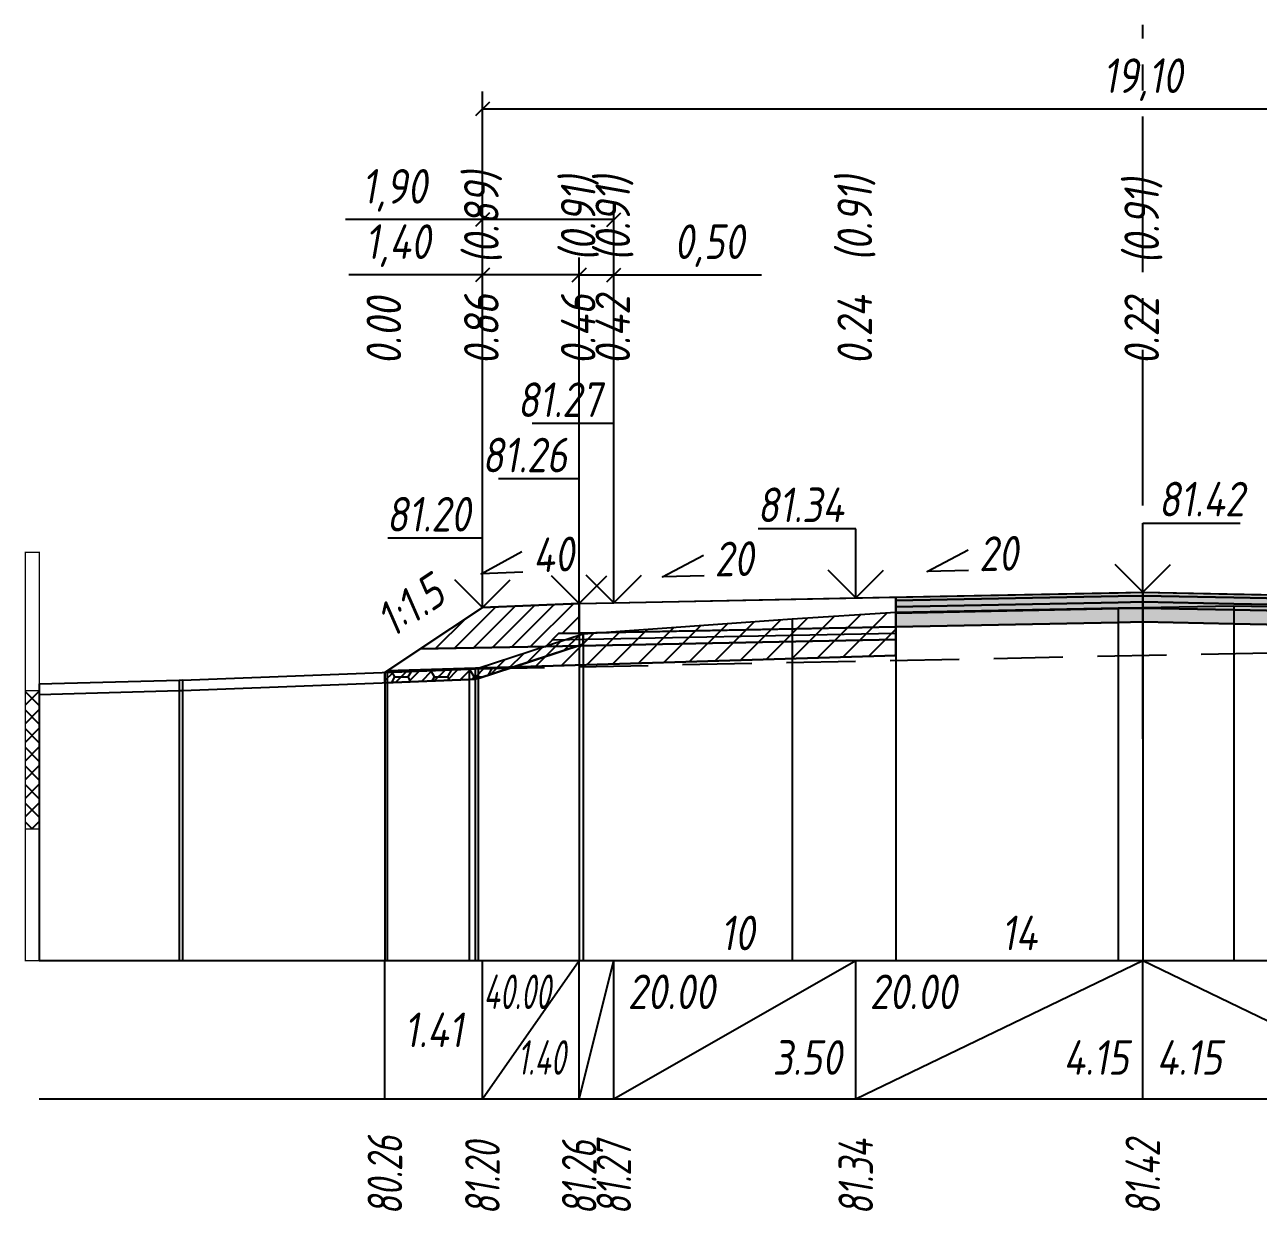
# Model space of a CAD drawing. Extents: x -717 to 1451, y -133302 to 233.
# Drawn here: x 78.9 to 168.2, y -23924.1 to -23838.3 of the extents above; entities that cross this region are included whole.
import ezdxf
from ezdxf.enums import TextEntityAlignment as Align

# ---------------------------------------------------------------- set-up
doc = ezdxf.new("R2010")
doc.units = 0
doc.linetypes.add('осевая2', pattern=[1.125, 0.75, -0.125, 0.125, -0.125])
doc.linetypes.add('штриховая', pattern=[0.75, 0.5, -0.25])
for name, color, linetype in [('Интерполированный поперечник', 2, 'Continuous'), ('Код_514', 1, 'Continuous'), ('Контур_0', 7, 'Continuous'), ('Контур_2521', 7, 'Continuous'), ('Контур_2564', 7, 'Continuous'), ('Контур_2660', 7, 'Continuous'), ('Контур_2665', 7, 'Continuous'), ('Контур_400', 7, 'Continuous'), ('Контур_508', 7, 'Continuous'), ('Контур_512', 7, 'Continuous'), ('Контур_513', 7, 'Continuous'), ('Контур_818', 7, 'Continuous'), ('Красный поперечник', 1, 'Continuous'), ('Линейка абсолютных высот', 7, 'Continuous'), ('Объём_2501', 7, 'Continuous'), ('Объём_2564', 7, 'Continuous'), ('Объём_2650', 7, 'Continuous'), ('Объём_2660', 7, 'Continuous'), ('Объём_2661', 7, 'Continuous'), ('Объём_2665', 7, 'Continuous'), ('Объём_2666', 7, 'Continuous'), ('Объём_2667', 7, 'Continuous'), ('Объём_2668', 7, 'Continuous'), ('Объём_2669', 7, 'Continuous'), ('Объём_2675', 7, 'Continuous'), ('Объём_2753', 7, 'Continuous'), ('Ось', 1, 'осевая2'), ('Откосы', 7, 'Continuous'), ('Отметки покрытия', 7, 'Continuous'), ('Рабочие отметки', 7, 'Continuous'), ('Рабочие отметки доп.', 7, 'Continuous'), ('Слои выравнивания', 7, 'Continuous'), ('Таблица', 7, 'Continuous'), ('Уклоны проезжей части', 7, 'Continuous'), ('Черный поперечник', 3, 'Continuous')]:
    doc.layers.add(name, color=color, linetype=linetype)
for name, color, linetype, true_color in [('Контур_2540', 2, 'Continuous', 0xffff00), ('Контур_2560', 2, 'Continuous', 0xffff00), ('Контур_2561', 7, 'Continuous', 0xff8040), ('Контур_2562', 3, 'Continuous', 0x00ff00), ('Контур_2563', 7, 'Continuous', 0xff8000), ('Контур_2570', 7, 'Continuous', 0x80ff00), ('Контур_2725', 7, 'Continuous', 0x323232), ('Контур_2736', 4, 'Continuous', 0x00ffff), ('Контур_2737', 4, 'Continuous', 0x00ffff), ('Контур_2738', 4, 'Continuous', 0x00ffff), ('Контур_2739', 4, 'Continuous', 0x00ffff), ('Контур_2741', 4, 'Continuous', 0x00ffff), ('Контур_2742', 4, 'Continuous', 0x00ffff), ('Контур_2743', 4, 'Continuous', 0x00ffff), ('Контур_2744', 7, 'Continuous', 0xa4ffff), ('Контур_2745', 7, 'Continuous', 0xa4ffff), ('Контур_2747', 4, 'Continuous', 0x00ffff), ('Контур_2748', 4, 'Continuous', 0x00ffff), ('Контур_2749', 4, 'Continuous', 0x00ffff), ('Контур_2750', 4, 'Continuous', 0x00ffff), ('Контур_2751', 4, 'Continuous', 0x00ffff), ('Контур_2752', 4, 'Continuous', 0x00ffff), ('Контур_2760', 7, 'Continuous', 0x323232), ('Контур_2761', 7, 'Continuous', 0x323232), ('Контур_2762', 7, 'Continuous', 0x323232), ('Контур_2763', 7, 'Continuous', 0x323232), ('Контур_402', 7, 'Continuous', 0xff6464), ('Контур_703', 4, 'Continuous', 0x00ffff), ('Контур_705', 4, 'Continuous', 0x00ffff), ('Контур_707', 4, 'Continuous', 0x00ffff), ('Контур_720', 131, 'Continuous', 0xaaffff), ('Объём_2500', 7, 'Continuous', 0xc0c0c0), ('Объём_2520', 7, 'Continuous', 0x80ffff), ('Объём_2540', 2, 'Continuous', 0xffff00), ('Объём_2560', 2, 'Continuous', 0xffff00), ('Объём_2561', 7, 'Continuous', 0xff8040), ('Объём_2562', 3, 'Continuous', 0x00ff00), ('Объём_2563', 7, 'Continuous', 0xff8000), ('Объём_2570', 7, 'Continuous', 0x80ff00), ('Объём_2600', 7, 'Continuous', 0x808000), ('Объём_2746', 2, 'Continuous', 0xffff00)]:
    doc.layers.add(name, color=color, linetype=linetype, true_color=true_color)
doc.styles.get("Standard").update_dxf_attribs({"font": 'txt', "height": 2.5})
doc.styles.add('М', font='romand.shx', dxfattribs={"width": 0.8, "oblique": 10, "height": 2.5})
doc.dimstyles.new('ISO-25', dxfattribs={"dimtxt": 2.5, "dimasz": 2.5, "dimexe": 1.25, "dimexo": 0.625, "dimtad": 1, "dimtxsty": 'Standard', "dimcen": 2.5, "dimadec": 0, "dimazin": 0, "dimtfac": 1, "dimtmove": 0, "dimatfit": 3, "dimfxl": 1, "dimarcsym": 0})

# ---------------------------------------------------------------- blocks, each defined once
blk = doc.blocks.new('_Oblique')
at = {"color": 0, "linetype": 'ByBlock', "lineweight": -2}
blk.add_line((-0.5, -0.5), (0.5, 0.5), dxfattribs=at)
blk = doc.blocks.new('*D578')
at = {"color": 0, "lineweight": -2, "transparency": 16777216}
for p, q in [((112.052, -23879.897), (112.052, -23855.177)), ((119.052, -23879.617), (119.052, -23855.177)), ((112.052, -23856.427), (102.394, -23856.427)), ((119.052, -23856.427), (112.052, -23856.427))]:
    blk.add_line(p, q, dxfattribs=at)
at = {"layer": 'Defpoints', "color": 0, "transparency": 16777216}
for p in [(119.052, -23856.427), (119.052, -23880.242), (112.052, -23880.522)]:
    blk.add_point(p, dxfattribs=at)
at = {"color": 0, "lineweight": -2, "transparency": 16777216, "rotation": 180}
blk.add_blockref('_Oblique', (112.052, -23856.427), dxfattribs=at)
at = {"color": 0, "lineweight": -2, "transparency": 16777216}
blk.add_blockref('_Oblique', (119.052, -23856.427), dxfattribs=at)
at = {"color": 0, "transparency": 16777216, "insert": (105.934, -23854.314), "char_height": 2.5, "width": 8.75, "attachment_point": 5, "style": 'М'}
blk.add_mtext('1,40', dxfattribs=at)
blk = doc.blocks.new('*D580')
at = {"color": 0, "lineweight": -2, "transparency": 16777216}
for p, q in [((119.052, -23879.617), (119.052, -23855.177)), ((121.552, -23879.567), (121.552, -23855.177)), ((119.052, -23856.427), (121.552, -23856.427)), ((121.552, -23856.427), (132.224, -23856.427))]:
    blk.add_line(p, q, dxfattribs=at)
at = {"layer": 'Defpoints', "color": 0, "transparency": 16777216}
for p in [(121.552, -23856.427), (119.052, -23880.242), (121.552, -23880.192)]:
    blk.add_point(p, dxfattribs=at)
at = {"color": 0, "lineweight": -2, "transparency": 16777216, "rotation": 180}
blk.add_blockref('_Oblique', (119.052, -23856.427), dxfattribs=at)
at = {"color": 0, "lineweight": -2, "transparency": 16777216}
blk.add_blockref('_Oblique', (121.552, -23856.427), dxfattribs=at)
at = {"color": 0, "transparency": 16777216, "insert": (128.463, -23854.314), "char_height": 2.5, "width": 9.16667, "attachment_point": 5, "style": 'М'}
blk.add_mtext('0,50', dxfattribs=at)
blk = doc.blocks.new('*D583')
at = {"color": 0, "lineweight": -2, "transparency": 16777216}
for p, q in [((112.052, -23879.897), (112.052, -23851.177)), ((121.552, -23879.567), (121.552, -23851.177)), ((112.052, -23852.427), (102.155, -23852.427)), ((121.552, -23852.427), (112.052, -23852.427))]:
    blk.add_line(p, q, dxfattribs=at)
at = {"layer": 'Defpoints', "color": 0, "transparency": 16777216}
for p in [(121.552, -23852.427), (121.552, -23880.192), (112.052, -23880.522)]:
    blk.add_point(p, dxfattribs=at)
at = {"color": 0, "lineweight": -2, "transparency": 16777216, "rotation": 180}
blk.add_blockref('_Oblique', (112.052, -23852.427), dxfattribs=at)
at = {"color": 0, "lineweight": -2, "transparency": 16777216}
blk.add_blockref('_Oblique', (121.552, -23852.427), dxfattribs=at)
at = {"color": 0, "transparency": 16777216, "insert": (105.695, -23850.314), "char_height": 2.5, "width": 8.75, "attachment_point": 5, "style": 'М'}
blk.add_mtext('1,90', dxfattribs=at)
blk = doc.blocks.new('*D584')
at = {"color": 0, "lineweight": -2, "transparency": 16777216}
for p, q in [((112.052, -23879.897), (112.052, -23843.177)), ((207.552, -23879.897), (207.552, -23843.177)), ((112.052, -23844.427), (207.552, -23844.427))]:
    blk.add_line(p, q, dxfattribs=at)
at = {"layer": 'Defpoints', "color": 0, "transparency": 16777216}
for p in [(207.552, -23844.427), (112.052, -23880.522), (207.552, -23880.522)]:
    blk.add_point(p, dxfattribs=at)
at = {"color": 0, "lineweight": -2, "transparency": 16777216, "rotation": 180}
blk.add_blockref('_Oblique', (112.052, -23844.427), dxfattribs=at)
at = {"color": 0, "lineweight": -2, "transparency": 16777216}
blk.add_blockref('_Oblique', (207.552, -23844.427), dxfattribs=at)
at = {"color": 0, "transparency": 16777216, "insert": (159.802, -23842.314), "char_height": 2.5, "width": 10.41667, "attachment_point": 5, "style": 'М'}
blk.add_mtext('19,10', dxfattribs=at)

msp = doc.modelspace()

# ---------------------------------------------------------------- hatches: boundary and pattern name
at = {"layer": 'Линейка абсолютных высот'}
h = msp.add_hatch(dxfattribs=at)
h.set_pattern_fill('ANSI37', scale=0.3, style=0)
h.set_pattern_definition([(45.0000013, (0, 0), (-0.67351924, 0.67351921), []), (135.0000003, (0, 0), (-0.67351922, -0.67351923), [])])
h.paths.add_polyline_path([(80, -23896.482), (80, -23886.482), (79, -23886.482), (79, -23896.482)])
at = {"layer": 'Объём_2563'}
h = msp.add_hatch(dxfattribs=at)
h.set_pattern_fill('ANSI31', color=256, scale=0.3)
h.paths.add_polyline_path([(112.052, -23880.46), (119.052, -23880.18), (119.052, -23882.33), (117.552, -23882.36), (116.634, -23883.278), (107.552, -23883.46)])
at = {"layer": 'Объём_2570'}
h = msp.add_hatch(dxfattribs=at)
h.set_pattern_fill('ANSI31', color=256, scale=0.2)
h.paths.add_polyline_path([(111.755, -23885.607), (111.533, -23885.655), (111.094, -23885.681), (105, -23885.911), (105, -23885.161), (111.094, -23884.931), (111.533, -23884.905), (111.755, -23884.857), (119.342, -23882.378), (119.342, -23883.128)])
at = {"layer": 'Объём_2600'}
h = msp.add_hatch(dxfattribs=at)
h.set_pattern_fill('ANSI31', color=6, scale=0.4)
h.paths.add_polyline_path([(134.456, -23881.285), (141.943, -23880.802), (141.943, -23883.951), (114.286, -23884.78), (119.342, -23883.128), (119.342, -23882.378)])
h = msp.add_hatch(dxfattribs=at)
h.set_pattern_fill('HONEY', color=5, scale=0.3)
h.paths.add_polyline_path([(111.094, -23885.681), (105, -23885.911), (105, -23885.161), (105.161, -23885.054), (114.286, -23884.78), (111.755, -23885.607), (111.533, -23885.655)])
at = {"layer": 'Слои выравнивания'}
for color, points in [(2, [(141.943, -23879.722), (158.019, -23879.4), (159.802, -23879.365), (159.802, -23879.615), (158.019, -23879.65), (141.943, -23879.972)]), (2, [(159.802, -23879.365), (166.377, -23879.496), (180.552, -23879.78), (182.86, -23879.826), (191.229, -23879.993), (191.229, -23880.243), (182.86, -23880.076), (180.552, -23880.03), (166.377, -23879.746), (159.802, -23879.615)]), (3, [(141.943, -23879.972), (158.019, -23879.65), (159.802, -23879.615), (159.802, -23880.065), (158.019, -23880.1), (141.943, -23880.422)]), (4, [(141.943, -23880.422), (158.019, -23880.1), (159.802, -23880.065), (159.802, -23880.515), (158.019, -23880.55), (141.943, -23880.872)]), (3, [(159.802, -23879.615), (166.377, -23879.746), (180.552, -23880.03), (182.86, -23880.076), (191.229, -23880.243), (191.229, -23880.693), (182.86, -23880.526), (180.552, -23880.48), (166.377, -23880.196), (159.802, -23880.065)]), (4, [(159.802, -23880.065), (166.377, -23880.196), (180.552, -23880.48), (182.86, -23880.526), (191.229, -23880.693), (191.229, -23881.143), (182.86, -23880.976), (180.552, -23880.93), (166.377, -23880.646), (159.802, -23880.515)]), (5, [(141.943, -23880.872), (158.019, -23880.55), (159.802, -23880.515), (159.802, -23881.515), (158.019, -23881.55), (141.943, -23881.872)]), (5, [(159.802, -23880.515), (166.377, -23880.646), (180.552, -23880.93), (182.86, -23880.976), (191.229, -23881.143), (191.229, -23882.143), (182.86, -23881.976), (180.552, -23881.93), (166.377, -23881.646), (159.802, -23881.515)])]:
    msp.add_hatch(color=color, dxfattribs=at).paths.add_polyline_path(points)

# ---------------------------------------------------------------- linework, layer by layer
at = {"layer": 'Интерполированный поперечник', "linetype": 'штриховая', "ltscale": 10, "flags": 128}
msp.add_lwpolyline([(111.533, -23884.905), (224.292, -23882.629)], dxfattribs=at)
at = {"layer": 'Код_514'}
for p, q in [((105, -23916), (105, -23906)), ((112.052, -23916), (112.052, -23906)), ((112.052, -23916), (119.052, -23906)), ((119.052, -23916), (119.052, -23906)), ((119.052, -23916), (121.552, -23906)), ((121.552, -23916), (121.552, -23906)), ((121.552, -23916), (139.052, -23906)), ((139.052, -23916), (139.052, -23906)), ((139.052, -23916), (159.802, -23906)), ((159.802, -23916), (159.802, -23906)), ((159.802, -23906), (180.552, -23916))]:
    msp.add_line(p, q, dxfattribs=at)
at = {"layer": 'Контур_0', "flags": 128}
for points in [[(112.052, -23880.46), (105, -23885.161), (105, -23885.161), (105, -23885.161), (105, -23885.161), (105, -23885.161), (105, -23885.161), (105, -23885.161), (105, -23885.161), (105, -23885.161), (105, -23885.161), (105, -23885.161), (105, -23885.161), (105, -23885.161), (105, -23885.161), (105, -23885.161)], [(112.052, -23880.46), (105, -23885.161), (105, -23885.161), (105, -23885.161), (105, -23885.161), (105, -23885.161), (105, -23885.161), (105, -23885.161), (105, -23885.161), (105, -23885.161), (105, -23885.161), (105, -23885.161), (105, -23885.161), (105, -23885.161), (105, -23885.161), (105, -23885.161), (105, -23885.161), (105, -23885.161), (105, -23885.161), (105, -23885.161), (105, -23885.161), (105, -23885.161), (105, -23885.161), (105, -23885.161), (105, -23885.161), (105, -23885.161), (105, -23885.161), (105, -23885.161), (105, -23885.161), (105, -23885.161)], [(119.052, -23880.18), (141.943, -23879.722), (141.943, -23881.872), (119.052, -23882.33), (119.052, -23880.18), (119.052, -23880.18)], [(117.552, -23882.36), (141.943, -23881.872), (141.943, -23882.772), (116.634, -23883.278), (117.552, -23882.36), (117.552, -23882.36)], [(107.552, -23883.46), (116.634, -23883.278), (117.552, -23882.36), (119.052, -23882.33)]]:
    msp.add_lwpolyline(points, dxfattribs=at)
at = {"layer": 'Контур_2521', "color": 250, "flags": 128}
msp.add_lwpolyline([(117.093, -23882.819), (141.943, -23882.322)], dxfattribs=at)
at = {"layer": 'Контур_2540', "flags": 128}
msp.add_lwpolyline([(116.634, -23883.278), (141.943, -23882.772), (141.943, -23883.951), (105.161, -23885.054), (107.552, -23883.46), (116.634, -23883.278), (116.634, -23883.278)], dxfattribs=at)
at = {"layer": 'Контур_2560', "flags": 128}
msp.add_lwpolyline([(112.052, -23880.46), (112.052, -23880.46), (112.052, -23880.46), (119.052, -23880.18)], dxfattribs=at)
at = {"layer": 'Контур_2561', "flags": 128}
msp.add_lwpolyline([(119.052, -23880.18), (119.052, -23880.18), (112.052, -23880.46), (112.052, -23880.46), (119.052, -23880.18)], dxfattribs=at)
at = {"layer": 'Контур_2562', "flags": 128}
msp.add_lwpolyline([(112.052, -23880.46), (112.052, -23880.46), (112.052, -23880.46), (112.052, -23880.46), (112.052, -23880.46)], dxfattribs=at)
at = {"layer": 'Контур_2563', "flags": 128}
msp.add_lwpolyline([(112.052, -23880.46), (119.052, -23880.18), (119.052, -23882.33), (117.552, -23882.36), (116.634, -23883.278), (107.552, -23883.46), (112.052, -23880.46), (112.052, -23880.46)], dxfattribs=at)
at = {"layer": 'Контур_2564', "flags": 128}
msp.add_lwpolyline([(112.052, -23880.46), (119.052, -23880.18)], dxfattribs=at)
at = {"layer": 'Контур_2570', "flags": 128}
msp.add_lwpolyline([(80, -23886.75), (90.121, -23886.468), (90.361, -23886.461), (90.373, -23886.463), (111.094, -23885.681), (111.533, -23885.655), (111.533, -23885.655), (111.755, -23885.607), (119.342, -23883.128), (119.342, -23882.378), (134.456, -23881.285), (141.943, -23880.802), (158.019, -23880.496), (159.802, -23880.465), (166.377, -23880.35), (182.86, -23880.653)], dxfattribs=at)
at = {"layer": 'Контур_2660', "flags": 128}
msp.add_lwpolyline([(105.161, -23885.054), (141.943, -23883.951)], dxfattribs=at)
at = {"layer": 'Контур_2665', "flags": 128}
msp.add_lwpolyline([(112.052, -23880.46), (112.052, -23880.46)], dxfattribs=at)
at = {"layer": 'Контур_2725', "flags": 128}
msp.add_lwpolyline([(141.943, -23881.872), (158.019, -23881.55), (159.802, -23881.515), (166.377, -23881.646), (180.552, -23881.93), (182.86, -23881.976), (191.229, -23882.143)], dxfattribs=at)
at = {"layer": 'Контур_2736', "flags": 128}
msp.add_lwpolyline([(112.052, -23880.46), (105, -23885.161)], dxfattribs=at)
at = {"layer": 'Контур_2737', "flags": 128}
msp.add_lwpolyline([(105, -23885.161), (105, -23885.161)], dxfattribs=at)
at = {"layer": 'Контур_2738', "flags": 128}
msp.add_lwpolyline([(105, -23885.161), (105, -23885.161)], dxfattribs=at)
at = {"layer": 'Контур_2739', "flags": 128}
msp.add_lwpolyline([(105, -23885.161), (105, -23885.161)], dxfattribs=at)
at = {"layer": 'Контур_2741', "flags": 128}
msp.add_lwpolyline([(105, -23885.161), (105, -23885.161)], dxfattribs=at)
at = {"layer": 'Контур_2742', "flags": 128}
msp.add_lwpolyline([(105, -23885.161), (105, -23885.161)], dxfattribs=at)
at = {"layer": 'Контур_2743', "flags": 128}
msp.add_lwpolyline([(105, -23885.161), (105, -23885.161)], dxfattribs=at)
at = {"layer": 'Контур_2744', "flags": 128}
msp.add_lwpolyline([(105, -23885.161), (105, -23885.161)], dxfattribs=at)
msp.add_lwpolyline([(105, -23885.161), (105, -23885.161)], dxfattribs=at)
msp.add_lwpolyline([(105, -23885.161), (105, -23885.161)], dxfattribs=at)
msp.add_lwpolyline([(105, -23885.161), (105, -23885.161)], dxfattribs=at)
msp.add_lwpolyline([(105, -23885.161), (105, -23885.161)], dxfattribs=at)
msp.add_lwpolyline([(105, -23885.161), (105, -23885.161)], dxfattribs=at)
at = {"layer": 'Контур_2745', "flags": 128}
msp.add_lwpolyline([(105, -23885.161), (105, -23885.161)], dxfattribs=at)
msp.add_lwpolyline([(105, -23885.161), (105, -23885.161)], dxfattribs=at)
msp.add_lwpolyline([(105, -23885.161), (105, -23885.161)], dxfattribs=at)
msp.add_lwpolyline([(105, -23885.161), (105, -23885.161)], dxfattribs=at)
msp.add_lwpolyline([(105, -23885.161), (105, -23885.161)], dxfattribs=at)
msp.add_lwpolyline([(105, -23885.161), (105, -23885.161)], dxfattribs=at)
at = {"layer": 'Контур_2747', "flags": 128}
msp.add_lwpolyline([(105, -23885.161), (105, -23885.161)], dxfattribs=at)
at = {"layer": 'Контур_2748', "flags": 128}
msp.add_lwpolyline([(105, -23885.161), (105, -23885.161)], dxfattribs=at)
at = {"layer": 'Контур_2749', "flags": 128}
msp.add_lwpolyline([(105, -23885.161), (105, -23885.161)], dxfattribs=at)
at = {"layer": 'Контур_2750', "flags": 128}
msp.add_lwpolyline([(105, -23885.161), (105, -23885.161)], dxfattribs=at)
at = {"layer": 'Контур_2751', "flags": 128}
msp.add_lwpolyline([(105, -23885.161), (105, -23885.161)], dxfattribs=at)
at = {"layer": 'Контур_2752', "flags": 128}
msp.add_lwpolyline([(105, -23885.161), (105, -23885.161)], dxfattribs=at)
at = {"layer": 'Контур_2760', "flags": 128}
msp.add_lwpolyline([(141.943, -23879.722), (158.019, -23879.4), (159.802, -23879.365), (166.377, -23879.496), (180.552, -23879.78), (182.86, -23879.826), (191.229, -23879.993)], dxfattribs=at)
at = {"layer": 'Контур_2761', "flags": 128}
msp.add_lwpolyline([(141.943, -23879.972), (158.019, -23879.65), (159.802, -23879.615), (166.377, -23879.746), (180.552, -23880.03), (182.86, -23880.076), (191.229, -23880.243)], dxfattribs=at)
at = {"layer": 'Контур_2762', "flags": 128}
msp.add_lwpolyline([(141.943, -23880.422), (158.019, -23880.1), (159.802, -23880.065), (166.377, -23880.196), (180.552, -23880.48), (182.86, -23880.526), (191.229, -23880.693)], dxfattribs=at)
at = {"layer": 'Контур_2763', "flags": 128}
msp.add_lwpolyline([(141.943, -23880.872), (158.019, -23880.55), (159.802, -23880.515), (166.377, -23880.646), (180.552, -23880.93), (182.86, -23880.976), (191.229, -23881.143)], dxfattribs=at)
at = {"layer": 'Контур_400', "flags": 128}
for points in [[(119.052, -23880.18), (121.552, -23880.13), (121.552, -23880.13), (121.552, -23880.13), (121.552, -23880.13), (121.552, -23880.13), (121.552, -23880.13), (139.052, -23879.78), (159.802, -23879.365)], [(159.802, -23879.365), (180.552, -23879.78), (198.052, -23880.13), (198.052, -23880.13), (198.052, -23880.13), (198.052, -23880.13), (198.052, -23880.13), (198.052, -23880.13), (200.552, -23880.18)]]:
    msp.add_lwpolyline(points, dxfattribs=at)
at = {"layer": 'Контур_402', "flags": 128}
msp.add_lwpolyline([(105.161, -23885.054), (141.943, -23883.951), (141.943, -23881.872), (159.802, -23881.515), (191.229, -23882.143), (191.229, -23884.358), (214.444, -23885.054)], dxfattribs=at)
at = {"layer": 'Контур_508', "flags": 128}
msp.add_lwpolyline([(105, -23885.161), (105.161, -23885.054), (141.943, -23883.951), (141.943, -23881.872), (159.802, -23881.515), (191.229, -23882.143), (191.229, -23884.358), (214.444, -23885.054), (214.444, -23885.015), (216.385, -23885.015), (219.828, -23882.719)], dxfattribs=at)
at = {"layer": 'Контур_512', "flags": 128}
msp.add_lwpolyline([(105, -23885.161), (105.161, -23885.054), (141.943, -23883.951)], dxfattribs=at)
at = {"layer": 'Контур_513', "flags": 128}
msp.add_lwpolyline([(105, -23885.161), (105.161, -23885.054), (141.943, -23883.951), (141.943, -23881.872), (159.802, -23881.515), (191.229, -23882.143), (191.229, -23884.358), (214.444, -23885.054), (214.444, -23885.015), (216.385, -23885.015), (219.828, -23882.719)], dxfattribs=at)
at = {"layer": 'Контур_703', "flags": 128}
for points in [[(112.052, -23880.46), (105, -23885.161)], [(105, -23885.161), (105, -23885.161)]]:
    msp.add_lwpolyline(points, dxfattribs=at)
at = {"layer": 'Контур_705', "flags": 128}
msp.add_lwpolyline([(105, -23885.161), (105, -23885.161)], dxfattribs=at)
at = {"layer": 'Контур_707', "flags": 128}
msp.add_lwpolyline([(105, -23885.161), (105, -23885.161)], dxfattribs=at)
at = {"layer": 'Контур_720', "flags": 128}
msp.add_lwpolyline([(105, -23885.161), (105, -23885.161)], dxfattribs=at)
at = {"layer": 'Контур_818', "flags": 128}
msp.add_lwpolyline([(105, -23885.911), (111.094, -23885.681), (111.533, -23885.655), (111.533, -23885.655), (111.755, -23885.607), (119.342, -23883.128), (119.342, -23882.378), (134.456, -23881.285), (141.943, -23880.802), (158.019, -23880.496), (159.802, -23880.465), (166.377, -23880.35), (182.86, -23880.653), (191.229, -23880.84), (206.621, -23881.627), (213.719, -23881.924), (213.719, -23882.674), (219.828, -23883.022)], dxfattribs=at)
at = {"layer": 'Красный поперечник'}
for p, q in [((139.052, -23879.78), (159.802, -23879.365)), ((159.802, -23879.365), (180.552, -23879.78)), ((105, -23885.161), (112.052, -23880.46)), ((112.052, -23880.46), (119.052, -23880.18)), ((119.052, -23880.18), (121.552, -23880.13)), ((121.552, -23880.13), (139.052, -23879.78)), ((141.943, -23883.951), (141.943, -23906)), ((105, -23885.161), (105, -23906)), ((105.161, -23885.054), (105.161, -23906))]:
    msp.add_line(p, q, dxfattribs=at)
at = {"layer": 'Линейка абсолютных высот', "color": 7, "const_width": 0.1, "flags": 128}
for points in [[(80, -23886.482), (80, -23876.482), (79, -23876.482), (79, -23886.482), (80, -23886.482)], [(80, -23896.482), (80, -23886.482), (79, -23886.482), (79, -23896.482), (80, -23896.482)], [(80, -23906), (80, -23896.482), (79, -23896.482), (79, -23906), (80, -23906)]]:
    msp.add_lwpolyline(points, dxfattribs=at)
at = {"layer": 'Объём_2500', "flags": 128}
msp.add_lwpolyline([(119.052, -23880.18), (141.943, -23879.722), (141.943, -23881.872), (119.052, -23882.33), (119.052, -23880.18), (119.052, -23880.18)], dxfattribs=at)
at = {"layer": 'Объём_2501', "flags": 128}
for points in [[(119.052, -23880.18), (121.552, -23880.13), (121.552, -23880.13), (121.552, -23880.13), (121.552, -23880.13), (121.552, -23880.13), (121.552, -23880.13), (139.052, -23879.78), (159.802, -23879.365)], [(159.802, -23879.365), (180.552, -23879.78), (198.052, -23880.13), (198.052, -23880.13), (198.052, -23880.13), (198.052, -23880.13), (198.052, -23880.13), (198.052, -23880.13), (200.552, -23880.18)]]:
    msp.add_lwpolyline(points, dxfattribs=at)
at = {"layer": 'Объём_2520', "color": 250, "flags": 128}
msp.add_lwpolyline([(117.552, -23882.36), (141.943, -23881.872), (141.943, -23882.772), (116.634, -23883.278), (117.552, -23882.36), (117.552, -23882.36)], dxfattribs=at)
at = {"layer": 'Объём_2540', "flags": 128}
msp.add_lwpolyline([(116.634, -23883.278), (141.943, -23882.772), (141.943, -23883.951), (105.161, -23885.054), (107.552, -23883.46), (116.634, -23883.278), (116.634, -23883.278)], dxfattribs=at)
at = {"layer": 'Объём_2560', "flags": 128}
msp.add_lwpolyline([(112.052, -23880.46), (112.052, -23880.46), (112.052, -23880.46), (119.052, -23880.18)], dxfattribs=at)
at = {"layer": 'Объём_2561', "flags": 128}
msp.add_lwpolyline([(119.052, -23880.18), (119.052, -23880.18), (112.052, -23880.46), (112.052, -23880.46), (119.052, -23880.18)], dxfattribs=at)
at = {"layer": 'Объём_2562', "flags": 128}
msp.add_lwpolyline([(112.052, -23880.46), (112.052, -23880.46), (112.052, -23880.46), (112.052, -23880.46), (112.052, -23880.46)], dxfattribs=at)
at = {"layer": 'Объём_2563', "color": 250, "flags": 128}
msp.add_lwpolyline([(112.052, -23880.46), (119.052, -23880.18), (119.052, -23882.33), (117.552, -23882.36), (116.634, -23883.278), (107.552, -23883.46), (112.052, -23880.46), (112.052, -23880.46)], dxfattribs=at)
at = {"layer": 'Объём_2564', "flags": 128}
msp.add_lwpolyline([(112.052, -23880.46), (119.052, -23880.18)], dxfattribs=at)
at = {"layer": 'Объём_2570', "flags": 128}
msp.add_lwpolyline([(111.755, -23885.607), (111.533, -23885.655), (111.094, -23885.681), (105, -23885.911), (105, -23885.161), (111.094, -23884.931), (111.533, -23884.905), (111.755, -23884.857), (119.342, -23882.378), (119.342, -23883.128), (111.755, -23885.607), (111.755, -23885.607)], dxfattribs=at)
at = {"layer": 'Объём_2600', "color": 5, "flags": 128}
msp.add_lwpolyline([(111.094, -23885.681), (105, -23885.911), (105, -23885.161), (105.161, -23885.054), (114.286, -23884.78), (111.755, -23885.607), (111.533, -23885.655), (111.094, -23885.681), (111.094, -23885.681)], dxfattribs=at)
at = {"layer": 'Объём_2650', "color": 6, "flags": 128}
msp.add_lwpolyline([(134.456, -23881.285), (141.943, -23880.802), (141.943, -23883.951), (114.286, -23884.78), (119.342, -23883.128), (119.342, -23882.378), (134.456, -23881.285), (134.456, -23881.285)], dxfattribs=at)
at = {"layer": 'Объём_2660', "flags": 128}
msp.add_lwpolyline([(105.161, -23885.054), (141.943, -23883.951)], dxfattribs=at)
at = {"layer": 'Объём_2661', "flags": 128}
msp.add_lwpolyline([(112.052, -23880.46), (105, -23885.161)], dxfattribs=at)
at = {"layer": 'Объём_2665', "flags": 128}
msp.add_lwpolyline([(112.052, -23880.46), (112.052, -23880.46)], dxfattribs=at)
at = {"layer": 'Объём_2666', "flags": 128}
msp.add_lwpolyline([(112.052, -23880.46), (105, -23885.161)], dxfattribs=at)
at = {"layer": 'Объём_2667', "flags": 128}
msp.add_lwpolyline([(105, -23885.161), (105, -23885.161)], dxfattribs=at)
msp.add_lwpolyline([(105, -23885.161), (105, -23885.161)], dxfattribs=at)
at = {"layer": 'Объём_2668', "flags": 128}
msp.add_lwpolyline([(105, -23885.161), (105, -23885.161)], dxfattribs=at)
msp.add_lwpolyline([(105, -23885.161), (105, -23885.161)], dxfattribs=at)
at = {"layer": 'Объём_2669', "flags": 128}
msp.add_lwpolyline([(105, -23885.161), (105, -23885.161)], dxfattribs=at)
msp.add_lwpolyline([(105, -23885.161), (105, -23885.161)], dxfattribs=at)
at = {"layer": 'Объём_2675', "flags": 128}
msp.add_lwpolyline([(105, -23885.161), (105, -23885.161)], dxfattribs=at)
msp.add_lwpolyline([(105, -23885.161), (105, -23885.161)], dxfattribs=at)
msp.add_lwpolyline([(105, -23885.161), (105, -23885.161)], dxfattribs=at)
msp.add_lwpolyline([(105, -23885.161), (105, -23885.161)], dxfattribs=at)
msp.add_lwpolyline([(105, -23885.161), (105, -23885.161)], dxfattribs=at)
msp.add_lwpolyline([(105, -23885.161), (105, -23885.161)], dxfattribs=at)
msp.add_lwpolyline([(105, -23885.161), (105, -23885.161)], dxfattribs=at)
msp.add_lwpolyline([(105, -23885.161), (105, -23885.161)], dxfattribs=at)
msp.add_lwpolyline([(105, -23885.161), (105, -23885.161)], dxfattribs=at)
msp.add_lwpolyline([(105, -23885.161), (105, -23885.161)], dxfattribs=at)
msp.add_lwpolyline([(105, -23885.161), (105, -23885.161)], dxfattribs=at)
msp.add_lwpolyline([(105, -23885.161), (105, -23885.161)], dxfattribs=at)
at = {"layer": 'Объём_2746', "flags": 128}
msp.add_lwpolyline([(134.456, -23881.285), (141.943, -23880.802), (141.943, -23883.951), (114.286, -23884.78), (119.342, -23883.128), (119.342, -23882.378), (134.456, -23881.285), (134.456, -23881.285)], dxfattribs=at)
at = {"layer": 'Объём_2753', "flags": 128}
msp.add_lwpolyline([(141.943, -23879.722), (141.943, -23879.722)], dxfattribs=at)
at = {"layer": 'Ось', "ltscale": 15}
msp.add_line((159.802, -23889.971), (159.802, -23838.336), dxfattribs=at)
at = {"layer": 'Откосы', "color": 1, "flags": 128}
for points in [[(114.966, -23877.925), (111.968, -23878.045), (114.906, -23876.426)], [(128.076, -23878.188), (125.077, -23878.248), (128.046, -23876.688)], [(147.201, -23877.805), (144.202, -23877.865), (147.171, -23876.306)]]:
    msp.add_lwpolyline(points, dxfattribs=at)
at = {"layer": 'Отметки покрытия', "color": 1}
for p, q in [((121.552, -23867.18), (115.652, -23867.18)), ((121.552, -23880.13), (121.552, -23867.18)), ((119.052, -23871.18), (113.202, -23871.18)), ((119.052, -23880.18), (119.052, -23871.18)), ((139.052, -23874.78), (132.002, -23874.78)), ((139.052, -23879.78), (139.052, -23874.78)), ((159.802, -23879.365), (159.802, -23874.365)), ((159.802, -23874.365), (166.852, -23874.365)), ((112.052, -23875.46), (105.202, -23875.46)), ((112.052, -23880.46), (112.052, -23875.46)), ((139.052, -23879.78), (137.052, -23877.78)), ((139.052, -23879.78), (141.052, -23877.78)), ((159.802, -23879.365), (157.802, -23877.365)), ((159.802, -23879.365), (161.802, -23877.365)), ((112.052, -23880.46), (110.052, -23878.46)), ((112.052, -23880.46), (114.052, -23878.46)), ((119.052, -23880.18), (117.052, -23878.18)), ((119.052, -23880.18), (121.052, -23878.18)), ((121.552, -23880.13), (119.552, -23878.13)), ((121.552, -23880.13), (123.552, -23878.13))]:
    msp.add_line(p, q, dxfattribs=at)
at = {"layer": 'Слои выравнивания'}
for p, q in [((159.802, -23879.365), (159.802, -23906)), ((119.052, -23880.18), (119.052, -23906)), ((141.943, -23879.722), (141.943, -23906))]:
    msp.add_line(p, q, dxfattribs=at)
at = {"layer": 'Слои выравнивания', "color": 2, "flags": 128}
for points in [[(141.943, -23879.722), (158.019, -23879.4), (159.802, -23879.365), (159.802, -23879.615), (158.019, -23879.65), (141.943, -23879.972)], [(159.802, -23879.365), (166.377, -23879.496), (180.552, -23879.78), (182.86, -23879.826), (191.229, -23879.993), (191.229, -23880.243), (182.86, -23880.076), (180.552, -23880.03), (166.377, -23879.746), (159.802, -23879.615)]]:
    msp.add_lwpolyline(points, close=True, dxfattribs=at)
at = {"layer": 'Слои выравнивания', "color": 3, "flags": 128}
for points in [[(141.943, -23879.972), (158.019, -23879.65), (159.802, -23879.615), (159.802, -23880.065), (158.019, -23880.1), (141.943, -23880.422)], [(159.802, -23879.615), (166.377, -23879.746), (180.552, -23880.03), (182.86, -23880.076), (191.229, -23880.243), (191.229, -23880.693), (182.86, -23880.526), (180.552, -23880.48), (166.377, -23880.196), (159.802, -23880.065)]]:
    msp.add_lwpolyline(points, close=True, dxfattribs=at)
at = {"layer": 'Слои выравнивания', "color": 4, "flags": 128}
for points in [[(141.943, -23880.422), (158.019, -23880.1), (159.802, -23880.065), (159.802, -23880.515), (158.019, -23880.55), (141.943, -23880.872)], [(159.802, -23880.065), (166.377, -23880.196), (180.552, -23880.48), (182.86, -23880.526), (191.229, -23880.693), (191.229, -23881.143), (182.86, -23880.976), (180.552, -23880.93), (166.377, -23880.646), (159.802, -23880.515)]]:
    msp.add_lwpolyline(points, close=True, dxfattribs=at)
at = {"layer": 'Слои выравнивания', "color": 5, "flags": 128}
for points in [[(141.943, -23880.872), (158.019, -23880.55), (159.802, -23880.515), (159.802, -23881.515), (158.019, -23881.55), (141.943, -23881.872)], [(159.802, -23880.515), (166.377, -23880.646), (180.552, -23880.93), (182.86, -23880.976), (191.229, -23881.143), (191.229, -23882.143), (182.86, -23881.976), (180.552, -23881.93), (166.377, -23881.646), (159.802, -23881.515)]]:
    msp.add_lwpolyline(points, close=True, dxfattribs=at)
at = {"layer": 'Таблица'}
for p, q in [((80, -23906), (244.828, -23906)), ((80, -23916), (244.828, -23916))]:
    msp.add_line(p, q, dxfattribs=at)
at = {"layer": 'Черный поперечник', "color": 7}
for p, q in [((159.802, -23880.465), (159.802, -23906)), ((166.377, -23880.35), (166.377, -23906)), ((134.456, -23881.285), (134.456, -23906)), ((141.943, -23880.802), (141.943, -23906)), ((158.019, -23880.496), (158.019, -23906)), ((119.342, -23882.378), (119.342, -23906)), ((111.094, -23884.931), (111.094, -23906)), ((111.533, -23884.905), (111.533, -23906)), ((111.755, -23884.857), (111.755, -23906)), ((90.121, -23885.718), (90.121, -23906)), ((90.361, -23885.711), (90.361, -23906)), ((90.373, -23885.713), (90.373, -23906)), ((80, -23886), (80, -23906))]:
    msp.add_line(p, q, dxfattribs=at)
at = {"layer": 'Черный поперечник', "flags": 128}
msp.add_lwpolyline([(80, -23886), (90.121, -23885.718), (90.361, -23885.711), (90.373, -23885.713), (111.094, -23884.931), (111.533, -23884.905), (111.755, -23884.857), (119.342, -23882.378), (134.456, -23881.285), (141.943, -23880.802), (158.019, -23880.496), (159.802, -23880.465), (166.377, -23880.35), (182.86, -23880.653), (191.229, -23880.84), (206.621, -23881.627), (213.719, -23881.924), (219.842, -23882.273), (224.292, -23882.629), (238.436, -23880.406), (242.402, -23879.784), (244.828, -23879.7)], dxfattribs=at)

# ---------------------------------------------------------------- texts
at = {"layer": 'Код_514', "style": 'М', "oblique": 10}
for s, width, p in [('40.00', 0.6, (112.124, -23907)), ('20.00', 0.8, (122.552, -23907)), ('20.00', 0.8, (140.052, -23907))]:
    msp.add_text(s, height=2.5, dxfattribs=dict(at, width=width)).set_placement(p, align=Align.TOP_LEFT)
at = {"layer": 'Код_514', "style": 'М', "oblique": 10, "width": 0.8}
msp.add_text('1.41', height=2.5, dxfattribs=at).set_placement((108.526, -23911), align=Align.MIDDLE_CENTER)
at = {"layer": 'Код_514', "style": 'М', "oblique": 10}
for s, width, p in [('1.40', 0.6, (118.052, -23915)), ('3.50', 0.8, (138.052, -23915)), ('4.15', 0.8, (158.802, -23915))]:
    msp.add_text(s, height=2.5, dxfattribs=dict(at, width=width)).set_placement(p, align=Align.BOTTOM_RIGHT)
at = {"layer": 'Код_514', "style": 'М', "oblique": 10, "width": 0.8}
msp.add_text('4.15', height=2.5, dxfattribs=at).set_placement((160.802, -23915), align=Align.BOTTOM_LEFT)
at = {"layer": 'Код_514', "style": 'М', "oblique": 10, "width": 0.7}
for s, p in [('80.26', (105, -23924.382)), ('81.27', (121.552, -23924.382)), ('81.34', (139.052, -23924.382)), ('81.42', (159.802, -23924.382)), ('81.20', (112.052, -23924.382)), ('81.26', (119.052, -23924.382))]:
    msp.add_text(s, height=2.5, rotation=90, dxfattribs=at).set_placement(p, align=Align.MIDDLE_LEFT)
at = {"layer": 'Отметки покрытия', "color": 1, "style": 'М', "oblique": 10, "width": 0.8}
for s, p in [('81.27', (120.693, -23867.448)), ('81.26', (118.193, -23871.448)), ('81.34', (138.193, -23875.048)), ('81.20', (111.193, -23875.728))]:
    msp.add_text(s, height=2.5, dxfattribs=at).set_placement(p, align=Align.BOTTOM_RIGHT)
msp.add_text('81.42', height=2.5, dxfattribs=at).set_placement((160.943, -23874.633), align=Align.BOTTOM_LEFT)
at = {"layer": 'Рабочие отметки', "color": 1, "style": 'М', "oblique": 10, "width": 0.8}
for s, p in [('0.00', (104.922, -23862.93)), ('0.86', (111.974, -23862.93)), ('0.46', (118.974, -23862.93)), ('0.42', (121.474, -23862.93)), ('0.24', (138.974, -23862.93)), ('0.22', (159.724, -23862.93))]:
    msp.add_text(s, height=2.5, rotation=90, dxfattribs=at).set_placement(p, align=Align.MIDDLE_LEFT)
at = {"layer": 'Рабочие отметки доп.', "color": 1, "style": 'М', "oblique": 10, "width": 0.8}
for s, p in [('(0.89)', (111.974, -23855.63)), ('(0.91)', (118.974, -23855.43)), ('(0.91)', (121.474, -23855.43)), ('(0.91)', (138.974, -23855.43)), ('(0.91)', (159.724, -23855.63))]:
    msp.add_text(s, height=2.5, rotation=90, dxfattribs=at).set_placement(p, align=Align.MIDDLE_LEFT)
at = {"layer": 'Слои выравнивания', "style": 'М', "oblique": 10, "width": 0.8}
for s, p in [('10', (130.498, -23906)), ('14', (150.873, -23906))]:
    msp.add_text(s, height=2.5, dxfattribs=at).set_placement(p, align=Align.BOTTOM_CENTER)
at = {"layer": 'Уклоны проезжей части', "color": 1, "style": 'М', "oblique": 10, "width": 0.8}
for s, rotation, p in [('40', 2.29061, (117.27, -23878.641)), ('20', 1.14576, (130.282, -23878.955)), ('20', 1.14576, (149.407, -23878.572)), ('1:1.5', 33.69007, (107.971, -23881.978))]:
    msp.add_text(s, height=2.5, rotation=rotation, dxfattribs=at).set_placement(p, align=Align.BOTTOM_CENTER)

# ---------------------------------------------------------------- dimensions: what is measured, and where the dimension line sits
at = {"color": 5}
dim = msp.add_linear_dim(base=(207.552, -23844.427), p1=(112.052, -23880.522), p2=(207.552, -23880.522), angle=180, dimstyle='ISO-25', override={"dimasz": 1, "dimlfac": 0.2, "dimzin": 0, "dimtxsty": 'М', "dimblk1": 'Oblique', "dimblk2": 'Oblique', "dimsah": 1}, dxfattribs=at)
dim.commit()
dim.dimension.update_dxf_attribs({"geometry": '*D584', "text_midpoint": (159.802, -23842.314)})
for base, p1, p2, picture, middle in [((121.552, -23852.427), (112.052, -23880.522), (121.552, -23880.192), '*D583', (105.695, -23852.427)), ((119.052, -23856.427), (112.052, -23880.522), (119.052, -23880.242), '*D578', (105.934, -23856.427)), ((121.552, -23856.427), (119.052, -23880.242), (121.552, -23880.192), '*D580', (128.463, -23856.427))]:
    dim = msp.add_linear_dim(base=base, p1=p1, p2=p2, angle=180, dimstyle='ISO-25', override={"dimasz": 1, "dimlfac": 0.2, "dimzin": 0, "dimtxsty": 'М', "dimblk1": 'Oblique', "dimblk2": 'Oblique', "dimsah": 1}, dxfattribs=at)
    dim.commit()
    dim.dimension.update_dxf_attribs({"geometry": picture, "text_midpoint": middle, "dimtype": 160})

doc.saveas('drawing.dxf')
